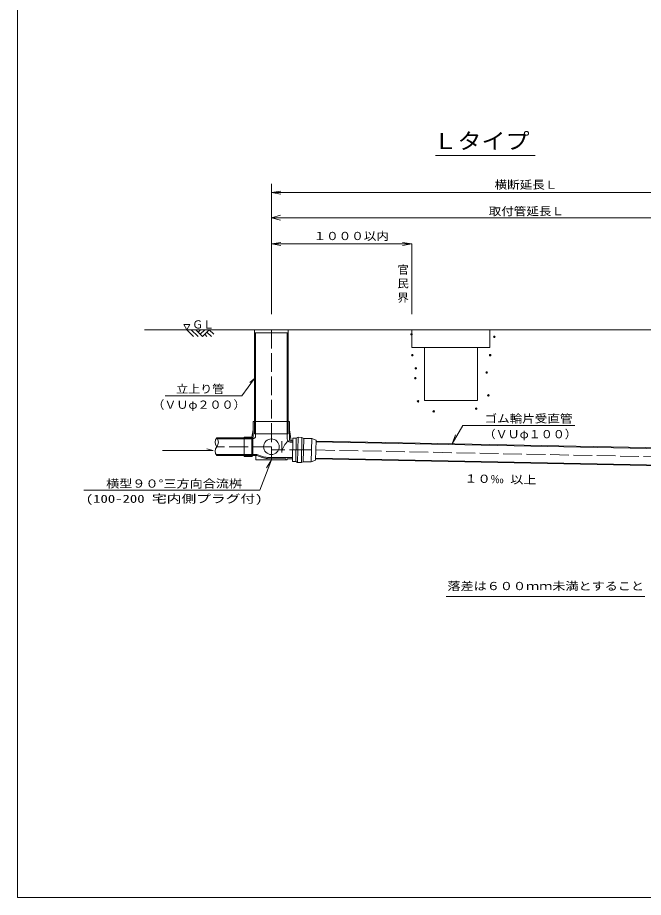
# Model space of a CAD drawing. Units: millimetres on the paper. Extents: x -398 to 406, y -282 to 282.
# Drawn here: x -398 to -197.5, y -282 to 0 of the extents above; entities that cross this region are included whole.
import ezdxf
from ezdxf.enums import TextEntityAlignment as Align

# ---------------------------------------------------------------- set-up
doc = ezdxf.new("R2010")
doc.units = ezdxf.units.MM
doc.header["$PDMODE"] = 32
doc.header["$PDSIZE"] = 0.5
doc.linetypes.add('DASHED', pattern=[7.5, 6, -1.5])
for name, color, linetype, lineweight in [('0-1__0-1__0-1_', 7, 'Continuous', 18), ('0-2__0-2__0-2_', 7, 'Continuous', 18), ('0-3__0-3__0-3_', 7, 'Continuous', 18), ('0-4__0-4__F-F_作業___1', 7, 'Continuous', 18)]:
    doc.layers.add(name, color=color, linetype=linetype, lineweight=lineweight)
doc.styles.add('ＭＳ ゴシック', font='')
doc.styles.get('ＭＳ ゴシック').set_extended_font_data('MS Gothic')

msp = doc.modelspace()

# ---------------------------------------------------------------- linework, layer by layer
at = {"layer": '0-1__0-1__0-1_'}
for p, q in [((-322.078, -115.663), (-323.64, -116.913)), ((-335.388, -138.71), (-351.557, -138.71)), ((-335.388, -138.71), (-337.32, -138.192)), ((-197.036, -185.522), (-260.681, -185.522))]:
    msp.add_line(p, q, dxfattribs=at)
msp.add_lwpolyline([(-322.078, -115.663), (-326.208, -121.282), (-350.727, -121.282)], dxfattribs=at)
at = {"layer": '0-2__0-2__0-2_'}
for p, q in [((-264.146, -44.189), (-232.146, -44.189)), ((-316.678, -95.041), (-316.678, -53.274)), ((-313.678, -55.594), (-316.678, -56.094)), ((-316.678, -56.094), (-146.678, -56.094)), ((-313.678, -56.594), (-316.678, -56.094)), ((-313.678, -72.041), (-316.678, -72.541)), ((-316.678, -72.541), (-271.678, -72.541)), ((-313.678, -73.041), (-316.678, -72.541)), ((-274.678, -72.041), (-271.678, -72.541)), ((-274.678, -73.041), (-271.678, -72.541)), ((-271.678, -95.041), (-271.678, -72.541)), ((-344.707, -98.417), (-342.832, -98.417)), ((-106.9, -100.041), (-357.296, -100.041)), ((-343.769, -100.041), (-341.593, -102.217)), ((-342.347, -100.041), (-340.17, -102.217)), ((-340.925, -100.041), (-338.748, -102.217)), ((-340.838, -100.041), (-340.881, -100.084)), ((-339.416, -100.041), (-340.17, -100.795)), ((-337.994, -100.041), (-339.459, -101.506)), ((-336.572, -100.041), (-338.748, -102.217)), ((-338.037, -101.506), (-337.326, -102.217)), ((-337.326, -100.795), (-335.904, -102.217)), ((-336.572, -100.041), (-335.149, -101.463)), ((-322.078, -100.041), (-322.078, -133.441)), ((-322.078, -101.041), (-311.278, -101.041)), ((-321.728, -134.041), (-321.728, -101.041)), ((-311.628, -135.041), (-311.628, -101.041)), ((-311.278, -100.041), (-311.278, -133.441)), ((-271.678, -105.702), (-271.678, -100.041)), ((-246.678, -100.041), (-246.678, -105.702)), ((-271.678, -105.702), (-246.678, -105.702)), ((-267.678, -121.202), (-267.678, -105.702)), ((-267.678, -122.685), (-267.678, -105.702)), ((-250.695, -105.702), (-250.695, -122.685)), ((-247.865, -105.702), (-250.695, -105.702)), ((-250.695, -122.685), (-267.678, -122.685)), ((-310.853, -129.441), (-322.503, -129.441)), ((-322.503, -129.441), (-322.503, -134.491)), ((-310.853, -135.466), (-310.853, -129.441)), ((-322.503, -132.107), (-322.928, -134.441)), ((-310.853, -132.107), (-310.353, -135.666)), ((-258.765, -136.591), (-255.353, -130.733)), ((-255.353, -130.733), (-219.497, -130.733)), ((-334.178, -134.691), (-325.428, -134.691)), ((-333.948, -135.041), (-322.928, -135.041)), ((-322.928, -134.441), (-325.428, -134.441)), ((-325.428, -134.441), (-325.428, -140.641)), ((-322.703, -134.691), (-325.428, -134.691)), ((-322.928, -134.441), (-322.678, -134.691)), ((-322.928, -134.691), (-322.928, -140.391)), ((-322.728, -135.041), (-322.928, -135.041)), ((-322.678, -134.691), (-322.678, -140.391)), ((-311.278, -133.441), (-322.078, -133.441)), ((-257.687, -133.742), (-258.765, -136.586)), ((-313.312, -139.426), (-313.312, -135.791)), ((-309.821, -135.666), (-310.653, -135.666)), ((-309.828, -136.041), (-310.628, -136.041)), ((-168.923, -138.66), (-302.401, -135.991)), ((-168.923, -138.385), (-302.396, -135.716)), ((-334.409, -140.041), (-322.928, -140.041)), ((-334.178, -140.391), (-325.428, -140.391)), ((-325.428, -140.391), (-321.388, -140.391)), ((-322.928, -140.641), (-325.428, -140.641)), ((-321.328, -140.041), (-322.928, -140.041)), ((-322.928, -140.641), (-322.678, -140.391)), ((-321.678, -141.741), (-321.678, -140.391)), ((-319.67, -140.995), (-321.388, -140.391)), ((-319.554, -140.665), (-321.328, -140.041)), ((-311.678, -141.041), (-317.969, -140.947)), ((-311.678, -141.741), (-321.678, -141.741)), ((-316.678, -141.741), (-320.432, -151.426)), ((-318.248, -144.346), (-316.678, -141.741)), ((-312.028, -141.386), (-317.974, -141.297)), ((-312.028, -141.386), (-312.028, -141.741)), ((-309.916, -141.041), (-311.678, -141.041)), ((-311.678, -141.416), (-311.678, -141.741)), ((-309.922, -141.416), (-311.678, -141.416)), ((-168.923, -144.136), (-302.497, -141.465)), ((-168.923, -143.861), (-302.492, -141.19)), ((-320.432, -151.426), (-376.758, -151.426))]:
    msp.add_line(p, q, dxfattribs=at)
at = {"layer": '0-2__0-2__0-2_', "color": 1}
for q in [(-313.781, -63.365), (-146.678, -64.142), (-313.781, -64.918)]:
    msp.add_line((-316.678, -64.142), q, dxfattribs=at)
at = {"layer": '0-2__0-2__0-2_', "linetype": 'DASHED'}
for p, q in [((-316.678, -100.041), (-316.678, -141.741)), ((-316.678, -137.541), (-334.178, -137.541)), ((-304.928, -138.541), (-316.678, -138.541)), ((-168.923, -141.261), (-304.928, -138.541))]:
    msp.add_line(p, q, dxfattribs=at)
at = {"layer": '0-2__0-2__0-2_'}
for points in [[(-344.707, -98.417), (-343.769, -100.041), (-342.832, -98.417)], [(-250.695, -105.702), (-267.678, -105.702), (-270.509, -105.702)]]:
    msp.add_lwpolyline(points, dxfattribs=at)
msp.add_circle((-316.678, -137.541), 2.5, dxfattribs=at)
for centre, radius, start, end in [((-332.398, -136.116), 2.281, 141.33038, 218.66962), ((-335.959, -136.116), 2.281, 321.33038, 38.66962), ((-322.728, -134.041), 1, 270, 0), ((-322.703, -134.491), 0.2, 270, 0), ((-310.628, -135.041), 1, 180, 270), ((-332.398, -138.966), 2.281, 141.33038, 218.66962), ((-307.85, -140.114), 5.566, 129.04119, 168.88616), ((-310.653, -135.466), 0.2, 180, 270), ((-317.895, -135.948), 5.35, 250.62173, 269.15093), ((-317.895, -135.948), 5, 250.62173, 269.15093)]:
    msp.add_arc(centre, radius, start, end, dxfattribs=at)
for p in [(-271.804, -101.488), (-245.273, -102.328), (-271.524, -108.209), (-246.599, -108.209), (-270.404, -112.41), (-270.544, -115.572), (-247.719, -113.752), (-247.159, -121.091), (-269.703, -122.994), (-264.663, -126.214), (-251.08, -125.374)]:
    msp.add_point(p, dxfattribs=at)
at = {"layer": '0-3__0-3__0-3_'}
for p, q in [((-309.806, -134.801), (-309.938, -142.28)), ((-308.706, -134.821), (-309.806, -134.801)), ((-308.706, -134.821), (-308.838, -142.299)), ((-308.151, -134.528), (-308.293, -142.612)), ((-306.886, -134.55), (-307.028, -142.634)), ((-306.342, -134.862), (-306.886, -134.55)), ((-306.342, -134.862), (-306.473, -142.341)), ((-303.757, -134.908), (-303.889, -142.386)), ((-302.392, -135.482), (-302.504, -141.861)), ((-308.838, -142.299), (-309.938, -142.28)), ((-308.293, -142.612), (-308.838, -142.299)), ((-307.028, -142.634), (-308.293, -142.612)), ((-306.473, -142.341), (-307.028, -142.634))]:
    msp.add_line(p, q, dxfattribs=at)
for points in [[(-306.886, -134.55), (-308.151, -134.528), (-308.706, -134.821)], [(-302.392, -135.482), (-303.757, -134.908), (-306.342, -134.862)], [(-302.504, -141.861), (-303.889, -142.386), (-306.473, -142.341)]]:
    msp.add_lwpolyline(points, dxfattribs=at)
at = {"layer": '0-4__0-4__F-F_作業___1'}
for p, q in [((-398, -282), (-398, 282)), ((405.5, -282), (-398, -282))]:
    msp.add_line(p, q, dxfattribs=at)

# ---------------------------------------------------------------- texts
at = {"layer": '0-1__0-1__0-1_', "style": 'ＭＳ ゴシック'}
for s, width, p in [('立上り管', 1.1, (-347.196, -121.113)), ('落差は６００ｍｍ未満とすること', 1.2, (-260.283, -184.28))]:
    msp.add_text(s, height=2.566, dxfattribs=dict(at, width=width)).set_placement(p, align=Align.BOTTOM_LEFT)
at = {"layer": '0-2__0-2__0-2_', "style": 'ＭＳ ゴシック'}
for s, height, width, p in [('Ｌタイプ', 5.132, 1.1, (-264.765, -43.673)), ('横断延長Ｌ', 2.566, 1.15, (-245.178, -55.638)), ('１０００以内', 2.566, 1.15, (-303.178, -72.084)), ('官', 2.566, 1.05, (-276.329, -82.899)), ('民', 2.566, 1.05, (-276.329, -87.279)), ('界', 2.566, 1.05, (-276.329, -91.873)), ('（ＶＵφ２００）', 2.566, 1.1, (-354.829, -126.148)), ('（ＶＵφ１００）', 2.566, 1.1, (-248.697, -135.6)), ('横型９０°三方向合流桝', 2.566, 1.2, (-369.639, -151.437)), ('(100-200 宅内側プラグ付)', 2.566, 1.35, (-376.165, -156.292))]:
    msp.add_text(s, height=height, dxfattribs=dict(at, width=width)).set_placement(p, align=Align.BOTTOM_LEFT)
at = {"layer": '0-2__0-2__0-2_', "color": 1, "style": 'ＭＳ ゴシック', "width": 1.15}
msp.add_text('取付管延長Ｌ', height=2.566, dxfattribs=at).set_placement((-247.067, -64.142), align=Align.BOTTOM_LEFT)
at = {"layer": '0-2__0-2__0-2_', "style": 'ＭＳ ゴシック'}
msp.add_text('ＧＬ', height=2.566, dxfattribs=at).set_placement((-342.061, -100.426), align=Align.BOTTOM_LEFT)
at = {"layer": '0-2__0-2__0-2_', "style": 'ＭＳ ゴシック', "width": 1.2}
msp.add_text('１０‰ 以上', height=2.566, rotation=358.854, dxfattribs=at).set_placement((-254.867, -149.787), align=Align.BOTTOM_LEFT)
at = {"layer": '0-3__0-3__0-3_', "style": 'ＭＳ ゴシック', "width": 1.15}
msp.add_text('ゴム輪片受直管', height=2.566, dxfattribs=at).set_placement((-248.392, -130.604), align=Align.BOTTOM_LEFT)

doc.saveas('drawing.dxf')
